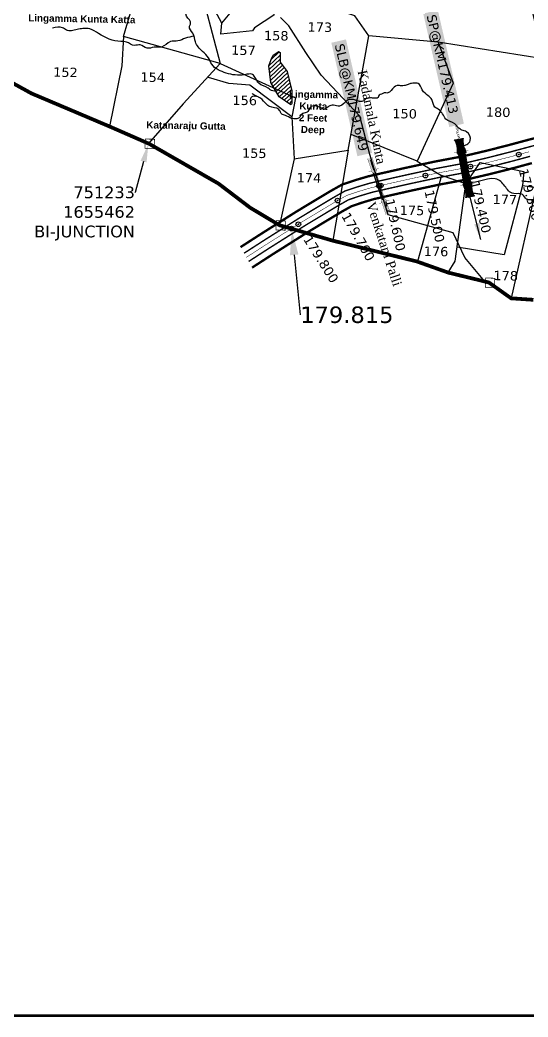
# Model space of a CAD drawing. Header units: inches. Extents: x 749153 to 755578, y 1653601 to 1659848.
# Drawn here: x 750961 to 752044, y 1653601 to 1655726 of the extents above; entities that cross this region are included whole.
import ezdxf
from ezdxf import colors
from ezdxf.entities.mleader import LeaderData, LeaderLine
from ezdxf.enums import TextEntityAlignment as Align
from ezdxf.math import Vec2, Vec3

# ---------------------------------------------------------------- set-up
doc = ezdxf.new("R2010")
doc.units = ezdxf.units.IN
doc.header["$MEASUREMENT"] = 0
doc.header["$PDMODE"] = 32
doc.header["$PDSIZE"] = 10
doc.linetypes.add('ACAD_ISO02W100', pattern=[15, 12, -3])
doc.linetypes.add('HIDDEN2', pattern=[0.1875, 0.125, -0.0625])
for name, color, linetype in [('CANAL1', 1, 'Continuous'), ('CSMark', 72, 'Continuous'), ('PLOT', 7, 'Continuous'), ('PLOT NO', 7, 'Continuous'), ('ROADS', 6, 'Continuous'), ('stream', 4, 'Continuous'), ('STRUCTURE', 5, 'Continuous'), ('TANKS-STREAM', 4, 'Continuous'), ('VILLAGE BOUNDRY', 5, 'Continuous'), ('VILLAGE STONES', 240, 'Continuous')]:
    doc.layers.add(name, color=color, linetype=linetype)
doc.styles.get("Standard").update_dxf_attribs({"font": 'verdana_0.ttf'})
doc.styles.add('style1', font='romantic_0.ttf')
doc.dimstyles.get("Standard").update_dxf_attribs({"dimtxt": 0.18, "dimasz": 35, "dimexe": 0.18, "dimexo": 0.0625, "dimgap": 0.09, "dimtad": 0, "dimtih": 1, "dimtoh": 1, "dimdec": 4, "dimzin": 0, "dimdsep": 46, "dimtxsty": 'Standard', "dimcen": 0.09, "dimadec": 0, "dimazin": 0, "dimtfac": 1, "dimtdec": 4, "dimtofl": 0, "dimtmove": 0, "dimatfit": 3, "dimfxl": 0, "dimtolj": 1, "dimtzin": 0, "dimarcsym": 0})

# ---------------------------------------------------------------- blocks, each defined once
blk = doc.blocks.new('SLB')
at = {"layer": 'STRUCTURE'}
h = blk.add_hatch(dxfattribs=at)
h.set_pattern_fill('DOTS', color=6, scale=20, angle=320.3722, style=0)
h.set_pattern_definition([(320.372247934, (-159.4327, -72.9564), (1.2786241598, 0.5641323054), [0, -1.25])])
h.paths.add_polyline_path([(769699.5, 1706871.1), (769699.5, 1706861.1), (769729.1, 1706861.1), (769732.1, 1706863.1), (769792.1, 1706863.1), (769795.1, 1706861.1), (769824.7, 1706861.1), (769824.7, 1706871.1), (769795.1, 1706871.1), (769792.1, 1706869.1), (769732.1, 1706869.1), (769729.1, 1706871.1)])
at = {"layer": 'STRUCTURE', "color": 6, "linetype": 'ACAD_ISO02W100', "ltscale": 0.5, "const_width": 0.5}
for points in [[(769699.5, 1706871.1), (769729.1, 1706871.1)], [(769795.1, 1706871.1), (769824.7, 1706871.1)], [(769699.5, 1706861.1), (769729.1, 1706861.1)], [(769795.1, 1706861.1), (769824.7, 1706861.1)]]:
    blk.add_lwpolyline(points, dxfattribs=at)
at = {"layer": 'STRUCTURE', "color": 6, "const_width": 0.628}
for points in [[(769726.1, 1706877.1), (769726.1, 1706873.1), (769732.1, 1706869.1), (769792.1, 1706869.1), (769798.1, 1706873.1), (769798.1, 1706877.1)], [(769726.1, 1706855.1), (769726.1, 1706859.1), (769732.1, 1706863.1), (769792.1, 1706863.1), (769798.1, 1706859.1), (769798.1, 1706855.1)]]:
    blk.add_lwpolyline(points, dxfattribs=at)
at = {"layer": 'STRUCTURE', "color": 6}
blk.add_lwpolyline([(769732.1, 1706863.1), (769792.1, 1706863.1)], dxfattribs=at)
blk.add_lwpolyline([(769732.1, 1706863.1), (769792.1, 1706863.1)], dxfattribs=at)
at = {"layer": 'STRUCTURE', "color": 0}
blk.add_circle((769762.1, 1706866.1), 1.24, dxfattribs=at)
for points in [[(769703.8, 1706866), (769726.7, 1706866)], [(769818.6, 1706865.8), (769795.7, 1706865.8)]]:
    blk.add_leader(points, dimstyle='Standard', override={"dimasz": 10, "dimgap": 0.09, "dimtad": 0}, dxfattribs=at)
blk = doc.blocks.new('SP')
at = {"layer": 'STRUCTURE'}
h = blk.add_hatch(dxfattribs=at)
h.set_pattern_fill('DASH', color=256, scale=8, style=0)
edge = h.paths.add_edge_path()
edge.add_spline(control_points=[(769825.7, 1706742.1), (769825.3, 1706741.8), (769823.8, 1706740.8), (769820.9, 1706740.3), (769817, 1706739.7), (769811.4, 1706738.9), (769804, 1706739.7), (769798.4, 1706741), (769795.6, 1706741.6)], knot_values=[0, 0, 0, 0, 1.613557, 5.24513, 8.624976, 13.470124, 22.190216, 30.746377, 30.746377, 30.746377, 30.746377], degree=3, periodic=0)
edge.add_line((769795.6, 1706741.6), (769792.6, 1706739.6))
edge.add_line((769792.6, 1706739.6), (769732.6, 1706739.6))
edge.add_line((769732.6, 1706739.6), (769729.6, 1706741.6))
edge.add_spline(control_points=[(769729.6, 1706741.6), (769726.9, 1706740.9), (769721.3, 1706739.5), (769713.9, 1706738.5), (769708.3, 1706739.1), (769704.4, 1706739.6), (769701.5, 1706740), (769700, 1706741), (769699.5, 1706741.3)], knot_values=[0, 0, 0, 0, 8.556161, 17.276253, 22.121402, 25.501247, 29.13282, 30.746377, 30.746377, 30.746377, 30.746377], degree=3, periodic=0)
edge.add_line((769699.5, 1706741.3), (769699.5, 1706722.1))
edge.add_spline(control_points=[(769699.5, 1706722.1), (769700, 1706722.4), (769701.4, 1706723.4), (769704.3, 1706724), (769708.2, 1706724.5), (769713.8, 1706725.3), (769721.2, 1706724.5), (769726.8, 1706723.3), (769729.6, 1706722.6)], knot_values=[0, 0, 0, 0, 1.613557, 5.24513, 8.624976, 13.470124, 22.190216, 30.746377, 30.746377, 30.746377, 30.746377], degree=3, periodic=0)
edge.add_line((769729.6, 1706722.6), (769732.6, 1706724.6))
edge.add_line((769732.6, 1706724.6), (769792.6, 1706724.6))
edge.add_line((769792.6, 1706724.6), (769795.6, 1706722.6))
edge.add_spline(control_points=[(769795.6, 1706722.6), (769798.4, 1706723.3), (769803.9, 1706724.8), (769811.3, 1706725.8), (769817, 1706725.1), (769820.9, 1706724.7), (769823.8, 1706724.2), (769825.2, 1706723.3), (769825.7, 1706723)], knot_values=[0, 0, 0, 0, 8.556161, 17.276253, 22.121402, 25.501247, 29.13282, 30.746377, 30.746377, 30.746377, 30.746377], degree=3, periodic=0)
edge.add_line((769825.7, 1706723), (769825.7, 1706742.1))
h.paths.add_polyline_path([(769764.2, 1706732.1, -1), (769761.1, 1706732.1, -1)], flags=0)
h.paths.add_polyline_path([(769761.1, 1706732.1, 1), (769764.2, 1706732.1, 1)], flags=16)
at = {"layer": 'STRUCTURE', "const_width": 0.628}
for points in [[(769726.6, 1706747.6), (769726.6, 1706743.6), (769732.6, 1706739.6), (769792.6, 1706739.6), (769798.6, 1706743.6), (769798.6, 1706747.6)], [(769726.6, 1706716.6), (769726.6, 1706720.6), (769732.6, 1706724.6), (769792.6, 1706724.6), (769798.6, 1706720.6), (769798.6, 1706716.6)]]:
    blk.add_lwpolyline(points, dxfattribs=at)
at = {"layer": 'STRUCTURE', "color": 3}
blk.add_lwpolyline([(769732.6, 1706724.6), (769792.6, 1706724.6)], dxfattribs=at)
blk.add_lwpolyline([(769732.6, 1706724.6), (769792.6, 1706724.6)], dxfattribs=at)
at = {"layer": 'STRUCTURE', "color": 0}
blk.add_circle((769762.6, 1706732.1), 1.55, dxfattribs=at)
at = {"layer": 'STRUCTURE'}
for points in [[(769699.5, 1706741.3), (769700.9, 1706740.5), (769704.4, 1706739.6), (769707.8, 1706739.2), (769712.6, 1706738.8), (769721.3, 1706739.7), (769729.6, 1706741.6)], [(769825.7, 1706742.1), (769824.3, 1706741.3), (769820.8, 1706740.3), (769817.5, 1706739.8), (769812.7, 1706739.2), (769804, 1706739.9), (769795.6, 1706741.6)], [(769699.5, 1706722.1), (769700.9, 1706723), (769704.4, 1706724), (769707.7, 1706724.5), (769712.5, 1706725), (769721.2, 1706724.4), (769729.6, 1706722.6)], [(769825.7, 1706723), (769824.3, 1706723.8), (769820.8, 1706724.7), (769817.4, 1706725.1), (769812.6, 1706725.5), (769803.9, 1706724.6), (769795.6, 1706722.6)]]:
    blk.add_spline(points, degree=3, dxfattribs=at)
at = {"layer": 'STRUCTURE', "color": 0}
blk.add_text('STREAM', height=5, dxfattribs=at).set_placement((769684.3, 1706732.1), align=Align.MIDDLE_CENTER)
for points in [[(769727.4, 1706732.1), (769700.8, 1706732.1)], [(769824.4, 1706732.1), (769800.5, 1706732.1)]]:
    blk.add_leader(points, dimstyle='Standard', override={"dimasz": 10, "dimgap": 0.09, "dimtad": 0}, dxfattribs=at)

msp = doc.modelspace()

# ---------------------------------------------------------------- hatches: boundary and pattern name
at = {"layer": 'TANKS-STREAM'}
h = msp.add_hatch(dxfattribs=at)
h.set_pattern_fill('ANSI31', color=256, scale=50.809873, angle=-1.8744, style=0)
h.set_pattern_definition([(43.1255684, (-53783.332, 25333.055), (-4.341700699, 4.63549449), [])])
edge = h.paths.add_edge_path()
edge.add_line((751538.4, 1655545.5), (751513.4, 1655562.6))
edge.add_line((751513.4, 1655562.6), (751495.5, 1655592.7))
edge.add_line((751495.5, 1655592.7), (751491.1, 1655628.6))
edge.add_line((751491.1, 1655628.6), (751496.1, 1655642))
edge.add_line((751496.1, 1655642), (751500.7, 1655651.1))
edge.add_line((751500.7, 1655651.1), (751508.1, 1655656.2))
edge.add_line((751508.1, 1655656.2), (751512.1, 1655659))
edge.add_line((751512.1, 1655659), (751515.4, 1655657))
edge.add_line((751515.4, 1655657), (751515.7, 1655636.2))
edge.add_line((751515.7, 1655636.2), (751530.6, 1655616.4))
edge.add_line((751530.6, 1655616.4), (751540.4, 1655575.6))
edge.add_line((751540.4, 1655575.6), (751540.5, 1655548.1))
edge.add_line((751540.5, 1655548.1), (751538.6, 1655545.3))

# ---------------------------------------------------------------- linework, layer by layer
at = {"color": 3}
for p in [(752023.7, 1655439.5), (751920.8, 1655413.8), (751825, 1655394.6), (751729.6, 1655373.5), (751637.8, 1655341.4), (751554.2, 1655290.9), (751539.4, 1655281.6)]:
    msp.add_point(p, dxfattribs=at)
at = {"layer": 'CANAL1', "color": 1, "const_width": 5}
for points in [[(752077, 1655479.5), (752038.9, 1655469.5), (752000.7, 1655459.2), (751954.3, 1655447.4), (751915, 1655438.1), (751904.5, 1655435.7), (751845.5, 1655424.6), (751783.4, 1655411.3), (751725, 1655398.1), (751702.6, 1655392.9), (751675.8, 1655385), (751647.1, 1655375.3), (751621.7, 1655361), (751592.2, 1655343.3), (751549.3, 1655317.4), (751471.7, 1655268.4), (751431.1, 1655242.2)], [(752051.7, 1655421.2), (752013.3, 1655410.8), (751966.2, 1655398.8), (751926.5, 1655389.5), (751914.8, 1655386.7), (751855.4, 1655375.6), (751794.2, 1655362.5), (751736.1, 1655349.3), (751715.3, 1655344.6), (751690.9, 1655337.3), (751667.5, 1655329.4), (751646.8, 1655317.8), (751618, 1655300.5), (751575.6, 1655274.9), (751498.6, 1655226.3), (751455.7, 1655198.5)]]:
    msp.add_lwpolyline(points, dxfattribs=at)
at = {"layer": 'CANAL1', "color": 5, "const_width": 3}
for points in [[(752080.1, 1655464.8), (752042.8, 1655455), (752004.5, 1655444.7), (751957.8, 1655432.8), (751918.5, 1655423.5), (751907.6, 1655421), (751848.5, 1655409.9), (751786.7, 1655396.6), (751728.4, 1655383.5), (751706.4, 1655378.4), (751680.3, 1655370.7), (751653.2, 1655361.6), (751629.2, 1655348), (751600, 1655330.5), (751557.2, 1655304.7), (751479.8, 1655255.8), (751438.5, 1655229.1)], [(751448.3, 1655211.6), (751490.5, 1655238.9), (751567.7, 1655287.7), (751610.3, 1655313.3), (751639.3, 1655330.8), (751661.3, 1655343.2), (751686.4, 1655351.6), (751711.5, 1655359.1), (751732.8, 1655364), (751791, 1655377.1), (751852.4, 1655390.3), (751911.7, 1655401.4), (751923, 1655404.1), (751962.6, 1655413.4), (752009.5, 1655425.3), (752047.9, 1655435.7)]]:
    msp.add_lwpolyline(points, dxfattribs=at)
at = {"layer": 'CANAL1', "color": 1, "linetype": 'HIDDEN2', "ltscale": 100, "const_width": 1}
msp.add_lwpolyline([(752045.3, 1655445.3), (752007, 1655435), (751960.2, 1655423.1), (751920.8, 1655413.8), (751909.7, 1655411.2), (751850.5, 1655400.1), (751788.8, 1655386.9), (751730.6, 1655373.7), (751709, 1655368.7), (751683.4, 1655361.1), (751657.3, 1655352.4), (751634.2, 1655339.4), (751605.1, 1655321.9), (751562.5, 1655296.2), (751485.1, 1655247.3), (751443.4, 1655220.4)], dxfattribs=at)
at = {"layer": 'PLOT'}
for points in [[(751329.1, 1655890.1), (751379.6, 1655900.9), (751387.4, 1655826.5), (751444.6, 1655784.1), (751503.9, 1655769.6), (751501.8, 1655736.4), (751460.8, 1655709.7), (751456.8, 1655703), (751389.3, 1655696.1), (751390.9, 1655719.6), (751444.6, 1655784.1)], [(751660.6, 1655449), (751704.2, 1655692.2), (751674.2, 1655734.8), (751648.9, 1655743.7), (751647, 1655754.9), (751599.9, 1655779.1), (751602.2, 1655816.8), (751531, 1655830.4), (751523.8, 1655822.5), (751502.8, 1655829.5), (751504.8, 1655834.7), (751481.7, 1655845.2), (751470.5, 1655816.6), (751493, 1655791.2), (751502.8, 1655829.5)], [(751390.9, 1655719.6), (751340.2, 1655814.4), (751388, 1655633.5), (751182.1, 1655691.2), (751209.3, 1655785.3)], [(752052.6, 1655745.3), (752075.8, 1655643.2), (751851.9, 1655679.2), (751704.2, 1655692.2)], [(751182.1, 1655691.2), (751178, 1655628.7), (751151.8, 1655499.4)], [(751851.9, 1655679.2), (751884.2, 1655591.3), (751807, 1655425.4), (751666.5, 1655481.9)], [(751309, 1655547.8), (751388, 1655633.5), (751548.3, 1655560.3), (751540.5, 1655520), (751451.2, 1655587.6), (751406, 1655591.1), (751362.8, 1655603.5)], [(751309, 1655547.8), (751235, 1655463)], [(751540.5, 1655520), (751545.2, 1655430.3), (751514, 1655288.9)], [(751545.2, 1655430.3), (751660.6, 1655449), (751627.5, 1655256)], [(751807, 1655425.4), (751859.3, 1655395), (751807.9, 1655211.2)], [(751910.9, 1655376.9), (751941.2, 1655422.4), (752034.4, 1655403.7), (752031.9, 1655373.2), (751992.6, 1655225.4), (751892.6, 1655242.3)], [(751873.5, 1655187.9), (751888.5, 1655212.1), (751910.9, 1655376.9), (751859.3, 1655395)], [(752031.9, 1655373.2), (752060.9, 1655369.5), (752007.5, 1655133.1)]]:
    msp.add_lwpolyline(points, dxfattribs=at)
at = {"layer": 'ROADS'}
msp.add_lwpolyline([(751951.3, 1655169), (751909.1, 1655219.9), (751884.2, 1655272.8), (751745.5, 1655311.3), (751706.8, 1655439.7), (751685.2, 1655521.5), (751602.7, 1655608.4), (751569.9, 1655657.3), (751534.2, 1655713.5), (751516.5, 1655731.5)], dxfattribs=at)
at = {"layer": 'STRUCTURE', "color": 5, "const_width": 6}
msp.add_lwpolyline([(749155.9, 1659307.4), (755381.1, 1659307.4), (755381.1, 1653604.3), (749155.9, 1653604.3)], close=True, dxfattribs=at)
at = {"layer": 'STRUCTURE', "color": 0}
for p in [(751908.1, 1655410.8), (751725.9, 1655372.6)]:
    msp.add_point(p, dxfattribs=at)
at = {"layer": 'TANKS-STREAM'}
msp.add_lwpolyline([(751538.4, 1655545.5), (751513.4, 1655562.6), (751495.5, 1655592.7), (751491.1, 1655628.6), (751496.1, 1655642), (751500.7, 1655651.1), (751508.1, 1655656.2), (751512.1, 1655659), (751512.1, 1655659), (751515.4, 1655657), (751515.7, 1655636.2), (751530.6, 1655616.4), (751540.4, 1655575.6), (751540.5, 1655548.1), (751538.6, 1655545.3)], dxfattribs=at)
for points in [[(753526.9, 1655237.6), (753534.8, 1655252.7), (753555.5, 1655267.5), (753563.5, 1655282.7), (753571.7, 1655293.6), (753585, 1655300.4), (753593.2, 1655314.8), (753594, 1655323.9), (753605.1, 1655333.5), (753612.7, 1655340.3), (753614.6, 1655349), (753607.1, 1655357.4), (753594.3, 1655367.1), (753581.2, 1655369), (753566.1, 1655376.2), (753557.1, 1655377.8), (753550.3, 1655378), (753543.6, 1655372.1), (753541.6, 1655368.5), (753527.5, 1655367.6), (753509.9, 1655367.9), (753506.5, 1655368.3), (753494.9, 1655368.7), (753488.9, 1655370.7), (753484, 1655374), (753471.4, 1655373.9), (753460.8, 1655381.9), (753451.3, 1655388.8), (753442.8, 1655394.1), (753438.7, 1655396.8), (753431.4, 1655400.2), (753425.8, 1655405.2), (753421.5, 1655410.6), (753410.9, 1655412), (753403.3, 1655421), (753389, 1655426.2), (753376.4, 1655428.2), (753370.4, 1655422.8), (753363.1, 1655415.4), (753359.8, 1655414), (753354.7, 1655402.8), (753344.2, 1655386.8), (753345.5, 1655379.2), (753347.7, 1655373.6), (753347.3, 1655359.4), (753353.5, 1655355.9), (753358.6, 1655350.2), (753364.3, 1655350), (753372.3, 1655345), (753378.7, 1655339.3), (753386.4, 1655338.3), (753392.8, 1655333.3), (753402.5, 1655314.5), (753405.2, 1655300.7), (753396.6, 1655291.7), (753392.5, 1655285.6), (753385.3, 1655276.8), (753371, 1655269.3), (753366.6, 1655267.4), (753354.6, 1655266.2), (753347, 1655266.4), (753339.6, 1655268.1), (753331.5, 1655269.4), (753318.3, 1655271), (753309.4, 1655271.3), (753297.9, 1655274.3), (753293.2, 1655276.1), (753273.5, 1655274.1), (753269.8, 1655275.4), (753258.1, 1655280.2), (753252.8, 1655282.7), (753240, 1655282.9), (753235.1, 1655282.6), (753232.7, 1655282.7), (753226.6, 1655286.8), (753220.2, 1655293.1), (753215, 1655298.2), (753213.1, 1655302.2), (753196.2, 1655307.7), (753187.6, 1655308.2), (753179.4, 1655321.7), (753177.5, 1655334.1), (753170.8, 1655339.1), (753168.2, 1655346.2), (753166.2, 1655356.2), (753164.6, 1655364.3), (753160.7, 1655371.7), (753162, 1655389.9), (753161.4, 1655398), (753158.8, 1655406.6), (753155.8, 1655411.6), (753152.3, 1655423.1), (753151.4, 1655433.5), (753142.1, 1655446.2), (753139.2, 1655474.4), (753142.6, 1655484.6), (753133.7, 1655491.4), (753129.3, 1655498.4), (753123.8, 1655504.2), (753117.7, 1655508.3), (753101.2, 1655521.6), (753098.4, 1655534), (753094.9, 1655543.4), (753090.6, 1655567.4), (753087.2, 1655570.9), (753082.5, 1655572.8), (753082.5, 1655578.6), (753081.6, 1655584), (753079.4, 1655592.8), (753077.4, 1655595.5), (753071.8, 1655598.8), (753066, 1655603.6), (753051.4, 1655609.7), (753042.6, 1655611.8), (753031, 1655612.2), (753021.8, 1655609.4), (753010.7, 1655604.3), (752998.9, 1655593.5), (752987.9, 1655582.5), (752980.3, 1655573.4), (752973.7, 1655575.2), (752966.6, 1655575.4), (752957.6, 1655576.7), (752959, 1655571.2), (752950.7, 1655571.8), (752946.4, 1655576.6), (752943.1, 1655579.3), (752928.4, 1655582.4), (752922.4, 1655583.5), (752910, 1655583.7), (752892.2, 1655597.3), (752877.4, 1655597.3), (752867.9, 1655603.3), (752863.3, 1655613.3), (752851.4, 1655622.8), (752835.7, 1655627.2), (752826.2, 1655637.6), (752803.1, 1655649.9), (752795.7, 1655653.2), (752788.9, 1655666.4), (752776.1, 1655673.3), (752763.1, 1655685.6), (752763.9, 1655696.8), (752751.8, 1655708.1), (752741, 1655728.5), (752734.4, 1655732.8), (752728.5, 1655745.1), (752719.6, 1655753.9), (752712.9, 1655760.1), (752707.3, 1655765.5), (752703.1, 1655779.7), (752699.2, 1655784.6), (752681.1, 1655794.9), (752674.4, 1655802.4), (752669.1, 1655811), (752656.5, 1655819.7), (752641.2, 1655827.8), (752633, 1655831.5), (752625.7, 1655841.4), (752614.1, 1655847.7), (752602.2, 1655850.6), (752593.6, 1655853.6), (752592.2, 1655855.5), (752581.3, 1655866.4), (752571.5, 1655868.4), (752560.3, 1655871.7), (752556.1, 1655882.2), (752550, 1655886.1), (752536.3, 1655894.4), (752524.8, 1655918.3), (752523.3, 1655922), (752507.7, 1655933.1), (752500.7, 1655942.1), (752495.1, 1655947.6), (752487.7, 1655966.4), (752476.7, 1655977.4), (752472.3, 1655989.3), (752467.3, 1655998.4), (752463.3, 1656018.7), (752463.5, 1656035.2), (752462.5, 1656050.3), (752459.1, 1656060), (752444.8, 1656066.5), (752441, 1656076.6), (752409.4, 1656100), (752394.3, 1656105.7), (752379.3, 1656115.1), (752365.5, 1656124.9), (752354.4, 1656127), (752340.8, 1656141.6), (752333.7, 1656158.9), (752331.4, 1656160.7), (752285.1, 1656184), (752281.7, 1656188.8), (752275.5, 1656196.6), (752272.2, 1656204.4), (752266.1, 1656214), (752261, 1656221.2), (752254.3, 1656251.4), (752249.7, 1656271.9), (752222.8, 1656298), (752169, 1656290.3), (752152.4, 1656287.9), (752148.9, 1656287.5), (752133.1, 1656289.1), (752123.7, 1656289.5), (752116.6, 1656290.3), (752108.1, 1656300), (752105.2, 1656301.2), (752100.7, 1656307.8), (752093.3, 1656315.1), (752081.1, 1656319.1), (752060.5, 1656319.7), (752047, 1656319), (752035, 1656313.5), (752027.1, 1656303.8), (752022.1, 1656295.7), (752018.9, 1656288.8), (752007.9, 1656275), (751992.2, 1656263.8), (751984.5, 1656261.7), (751966.4, 1656264.6), (751963, 1656269.4), (751944.5, 1656298.3), (751943.6, 1656307.7), (751916, 1656338.8), (751899.7, 1656344.6), (751893.4, 1656350.7), (751893.1, 1656359), (751889.4, 1656372.6), (751883.7, 1656393.4), (751879.2, 1656400.6), (751873.2, 1656416.6), (751870.5, 1656422), (751877, 1656441.2), (751875.6, 1656451.8), (751873.2, 1656469.5), (751882.3, 1656477.5), (751885.7, 1656492.1), (751879.3, 1656512.8), (751888.2, 1656538.3), (751884.8, 1656542.7), (751876.1, 1656549.4), (751873, 1656553.9), (751865, 1656557.6), (751846.7, 1656557.6), (751838.3, 1656559.4), (751830.7, 1656570.4), (751819.5, 1656585.8), (751809.7, 1656597.4), (751804.3, 1656602.2), (751781.3, 1656616.9), (751768, 1656629.1), (751764.2, 1656637.7), (751759.7, 1656641.9), (751749, 1656650.7), (751742.2, 1656658.1), (751732.7, 1656666.5), (751673.6, 1656692.3), (751660.6, 1656702.9), (751635.8, 1656711.1), (751630.2, 1656711.3), (751620.1, 1656715.8), (751613.9, 1656722.5), (751608.5, 1656727.7), (751602.6, 1656736.6), (751594.1, 1656740.5), (751590.7, 1656749.3), (751569.2, 1656759), (751563.3, 1656767.9), (751543.9, 1656777.9), (751532.1, 1656782.8), (751527, 1656790), (751510.6, 1656794.9), (751503.3, 1656806.6), (751501.3, 1656822.8), (751499.1, 1656830.5), (751495.4, 1656843.6), (751491, 1656859.4), (751474.7, 1656865.4), (751458.6, 1656878.3), (751449.7, 1656882.7), (751427.1, 1656896.6), (751408.1, 1656906.7), (751398.2, 1656918.5), (751383.2, 1656923.1), (751376.3, 1656926.6)], [(751506.7, 1655573.9), (751494.3, 1655577.5), (751490.1, 1655581), (751469.8, 1655591.3), (751456.5, 1655610.3), (751440.2, 1655609.7), (751400.4, 1655613.2), (751370, 1655631.9), (751362.8, 1655645.6), (751349.8, 1655659.4), (751335, 1655679.6), (751329.4, 1655697.9), (751322.5, 1655712.8), (751324.8, 1655718.4), (751316.3, 1655734.2), (751314.2, 1655755.4), (751306.4, 1655776.5), (751308.8, 1655796.8), (751295.1, 1655816.2), (751290.2, 1655828.7), (751271.9, 1655841.2), (751252.9, 1655844.7), (751242.9, 1655853.5), (751232, 1655866)], [(751332, 1655691.5), (751313.9, 1655687.6), (751297.8, 1655681.8), (751281.9, 1655680.1), (751263, 1655668.6), (751247.1, 1655668.2), (751231.9, 1655666.2), (751217.3, 1655673.5), (751205.2, 1655672), (751188.5, 1655679.3), (751176, 1655680.5), (751128.6, 1655697.2), (751110.1, 1655707.1), (751095.2, 1655707.9), (751083.2, 1655706.3), (751070.7, 1655703), (751060.3, 1655704.8), (751052, 1655709.7), (751030.4, 1655708.8)], [(752199.6, 1655147.1), (752189.7, 1655155), (752178.7, 1655169.9), (752165.3, 1655190.4), (752151, 1655237.9), (752139.6, 1655282), (752136.5, 1655297.6), (752130.7, 1655305.6), (752124.4, 1655310.5), (752100.9, 1655313.5), (752091.8, 1655324.4), (752073, 1655328.6), (752062.4, 1655341.1), (752054.9, 1655342.8), (752040.5, 1655344.5), (752031.9, 1655354.3), (752012.9, 1655356.4), (752001.9, 1655362.4), (751994.2, 1655372.2), (751973.6, 1655387.9), (751915.6, 1655383.9), (751912.5, 1655401.6), (751907.6, 1655421), (751904.5, 1655435.7), (751906, 1655457.8), (751913, 1655460.9), (751920.5, 1655469.2), (751912.6, 1655487.9), (751902.7, 1655491.6), (751896.4, 1655495.8), (751887.2, 1655505.1), (751868.4, 1655515.2), (751861.5, 1655526), (751858.9, 1655529.4), (751849.7, 1655537.6), (751845.1, 1655540.5), (751838.6, 1655556.7), (751830.9, 1655564.8), (751818.3, 1655577.1), (751809.1, 1655591), (751801.9, 1655591.7), (751795, 1655591.2), (751788, 1655589.1), (751780.1, 1655586.3), (751773.9, 1655585.9), (751765, 1655586.7), (751751.9, 1655576.2), (751744.5, 1655570.7), (751737.3, 1655570.8), (751731.2, 1655568.2), (751726.1, 1655566.1), (751723.9, 1655561), (751714.5, 1655559.8), (751705.3, 1655559.9), (751696.3, 1655557.1), (751693.6, 1655554.2), (751684.6, 1655552.9), (751675.7, 1655555.7), (751671.4, 1655556.6), (751660.2, 1655555.9), (751642, 1655542.6), (751629, 1655544.7), (751618.8, 1655542), (751611.1, 1655536.4), (751597.5, 1655541.3), (751590.9, 1655543.1), (751579.5, 1655540), (751577, 1655534.9), (751570.9, 1655529), (751561.9, 1655525.9), (751558.2, 1655520.5), (751553.3, 1655516.4), (751548.9, 1655515.8), (751539.9, 1655516.5), (751526.5, 1655522.8), (751518.8, 1655525.8), (751515.3, 1655531.6), (751512.4, 1655535.5), (751493.1, 1655541.9), (751486.1, 1655546.8), (751473.6, 1655559.6), (751468.3, 1655562.6), (751459.3, 1655566.7), (751455.9, 1655569.5)]]:
    msp.add_spline(points, degree=3, dxfattribs=at)
at = {"layer": 'VILLAGE BOUNDRY', "linetype": 'ACAD_ISO02W100', "ltscale": 2, "const_width": 8}
msp.add_lwpolyline([(750928.6, 1655601.3), (750985.7, 1655569.8), (751151.8, 1655499.4), (751236.4, 1655462.4), (751384.2, 1655377.5), (751451.6, 1655326.2), (751514, 1655288.9), (751627.5, 1655256), (751806.7, 1655211.6), (751873.5, 1655187.9), (751960.1, 1655166.8), (752007.5, 1655133.1), (752055, 1655129.9)], dxfattribs=at)
at = {"layer": 'VILLAGE STONES', "const_width": 1.57}
for points in [[(751228.1, 1655472.6), (751247.8, 1655472), (751247.1, 1655452.4), (751227.5, 1655453)], [(751507.1, 1655298.6), (751526.7, 1655297.9), (751526.1, 1655278.3), (751506.5, 1655278.9)], [(751953.2, 1655176.5), (751972.8, 1655175.8), (751972.2, 1655156.2), (751952.6, 1655156.8)]]:
    msp.add_lwpolyline(points, close=True, dxfattribs=at)

# ---------------------------------------------------------------- block references
at = {"layer": 'STRUCTURE', "color": 0}
for name, p, rotation in [('SP', (-1068563, 2092851.3), 280.7646838318706), ('SLB', (-1110001.8, 1855110.7), 288.1507766915389)]:
    msp.add_blockref(name, p, dxfattribs=dict(at, rotation=rotation))

# ---------------------------------------------------------------- texts
at = {"layer": 'CSMark', "color": 1}
for s, rotation, p in [('179.300', 285.0771, (752033.1, 1655408.9)), ('179.400', 283.2764, (751929.6, 1655383)), ('179.500', 282.1384, (751832.6, 1655363.6)), ('179.600', 282.7422, (751748.2, 1655344.9)), ('179.700', 299.4264, (751654, 1655313.8)), ('179.800', 302.269, (751572.3, 1655264.6))]:
    msp.add_text(s, height=20, rotation=rotation, dxfattribs=at).set_placement(p, align=Align.MIDDLE_LEFT)
at = {"layer": 'PLOT NO'}
for s, p in [('173', (751600, 1655711.1)), ('158', (751507.2, 1655692.9)), ('157', (751437.3, 1655661.7)), ('152', (751058.2, 1655614.9)), ('154', (751244, 1655604.3)), ('156', (751440, 1655555)), ('150', (751780.6, 1655526.6)), ('180', (751979.8, 1655529.8)), ('155', (751460.4, 1655442.4)), ('174', (751576.8, 1655389.9)), ('177', (751994.2, 1655343.8)), ('175', (751796.4, 1655320.5)), ('176', (751847.6, 1655233)), ('178', (751996, 1655181.4))]:
    msp.add_text(s, height=20, rotation=358.9293, dxfattribs=at).set_placement(p, align=Align.MIDDLE_CENTER)
at = {"layer": 'STRUCTURE', "color": 0, "style": 'style1'}
msp.add_text('Kadamala Kunta', height=20, rotation=281.6946, dxfattribs=at).set_placement((751731.5, 1655419.5), align=Align.MIDDLE_RIGHT)
msp.add_text('Venkatam Palli', height=20, rotation=288.0263, dxfattribs=at).set_placement((751708.3, 1655337.8), align=Align.MIDDLE_LEFT)
at = {"layer": 'STRUCTURE', "color": 5, "char_height": 20, "width": 236.05, "attachment_point": 1, "rotation": 282.9272, "bg_fill": 1, "box_fill_scale": 1.3, "bg_fill_color": 7, "bg_fill_true_color": 16777215, "bg_fill_transparency": 4390977}
for s, insert in [('SP@KM179.413', (751846.9, 1655739.9)), ('SLB@KM179.649', (751651.2, 1655677.7))]:
    msp.add_mtext(s, dxfattribs=dict(at, insert=insert))
at = {"layer": 'VILLAGE STONES', "color": 0, "char_height": 15, "attachment_point": 2, "rotation": 358.9293}
for s, insert, width in [('{\\fArial|b1|i0|c0|p34;Lingamma Kunta Katta}', (751093.2, 1655736.3), 227.647), ('{\\fArial|b1|i0|c0|p34;Lingamma Kunta\\P2 Feet Deep}', (751586.7, 1655575.1), 99.336), ('{\\fArial|b1|i0|c0|p34;Katanaraju Gutta}', (751315, 1655508.7), 227.647)]:
    msp.add_mtext(s, dxfattribs=dict(at, insert=insert, width=width))

# ---------------------------------------------------------------- leaders
at = {"layer": 'stream'}
msp.add_leader([(751942.8, 1655258.2), (751920.1, 1655348.6)], dimstyle='Standard', override={"dimgap": 0.09, "dimtad": 0}, dxfattribs=at)
at = {"layer": 'VILLAGE STONES', "color": 6}
ml = msp.add_multileader_mtext('Standard', dxfattribs=at)
ml.set_content('751233\\P1655462\\PBI-JUNCTION', color=6)
ml.set_leader_properties()
ml.build(insert=Vec2(0, 0))
ml.multileader.update_dxf_attribs({"dogleg_length": 0.36, "arrow_head_size": 40})
ctx = ml.context
ctx.base_point, ctx.char_height, ctx.arrow_head_size, ctx.landing_gap_size, ctx.plane_origin = Vec3(750980, 1655358.6), 25, 40, 0.09, Vec3(749244.2, 1655310.7)
ctx.text_align_type = 2
notes = []
notes.append((ctx, [(0, (1, 1, 0), (751206.6, 1655358.6), (-1, 0), 0.36, [(0, [(751235, 1655463)], 0, [])])]))
ctx.mtext.insert, ctx.mtext.alignment, ctx.mtext.flow_direction = Vec3(751206.1, 1655371.4), 3, 5
at = {"layer": 'VILLAGE STONES', "color": 5}
ml = msp.add_multileader_mtext('Standard', dxfattribs=at)
ml.set_content('179.815', color=5)
ml.set_leader_properties()
ml.build(insert=Vec2(0, 0))
ml.multileader.update_dxf_attribs({"dogleg_length": 0.36, "arrow_head_size": 55})
ctx = ml.context
ctx.base_point, ctx.char_height, ctx.arrow_head_size, ctx.landing_gap_size, ctx.plane_origin = Vec3(751558.2, 1655097.7), 35, 55, 0.09, Vec3(751123.7, 1654750.6)
notes.append((ctx, [(0, (1, 1, 0), (751557.9, 1655097.7), (1, 0), 0.36, [(0, [(751540.1, 1655280.4)], 0, [])])]))
ctx.mtext.insert, ctx.mtext.flow_direction = Vec3(751558.3, 1655115.6), 5
for ctx, leaders in notes:
    for number, flags, end, landing, length, lines in leaders:
        leader = LeaderData()
        leader.index, (leader.has_last_leader_line, leader.has_dogleg_vector, leader.attachment_direction) = number, flags
        leader.last_leader_point, leader.dogleg_vector, leader.dogleg_length = Vec3(end), Vec3(landing), length
        for number, points, colour, breaks in lines:
            line = LeaderLine()
            line.index, line.vertices, line.color, line.breaks = number, Vec3.list(points), colors.encode_raw_color(colour), breaks
            leader.lines.append(line)
        ctx.leaders.append(leader)

doc.saveas('drawing.dxf')
